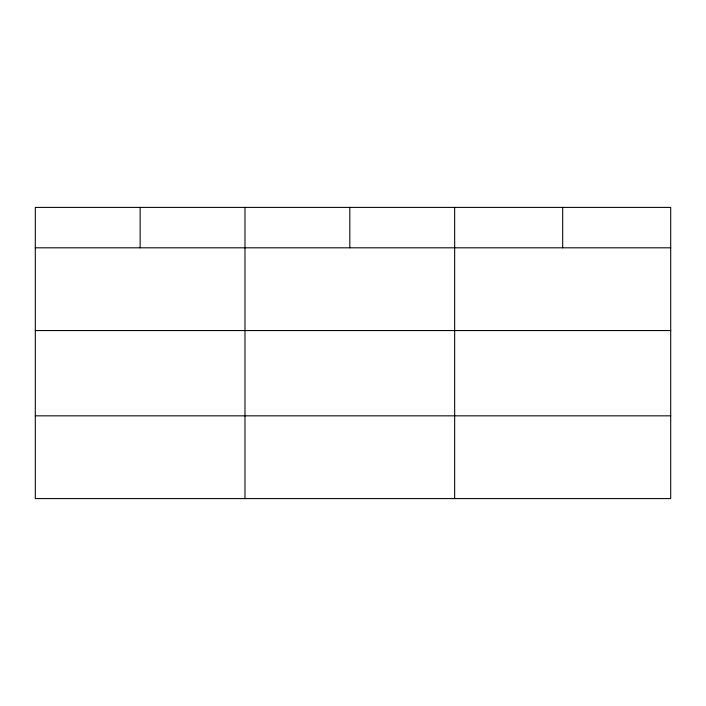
<?xml version="1.0" encoding="UTF-8"?>
<svg xmlns="http://www.w3.org/2000/svg" width="706" height="706" viewBox="0 0 706 706"><rect width="100%" height="100%" fill="white"/><g stroke="black" fill="none" stroke-linecap="round" stroke-linejoin="round"><path stroke-width="1.06" d="M670.7 330.567L670.7 207.405L35.3 207.405L35.3 498.595L670.7 498.595L670.7 330.567L35.3 330.567M35.3 247.806L670.7 247.806M35.3 415.834L670.7 415.834M562.682 207.405L562.682 247.806M454.664 207.405L454.664 498.595M349.823 207.405L349.823 247.806M244.982 207.405L244.982 498.595M140.141 207.405L140.141 247.806"/></g></svg>
